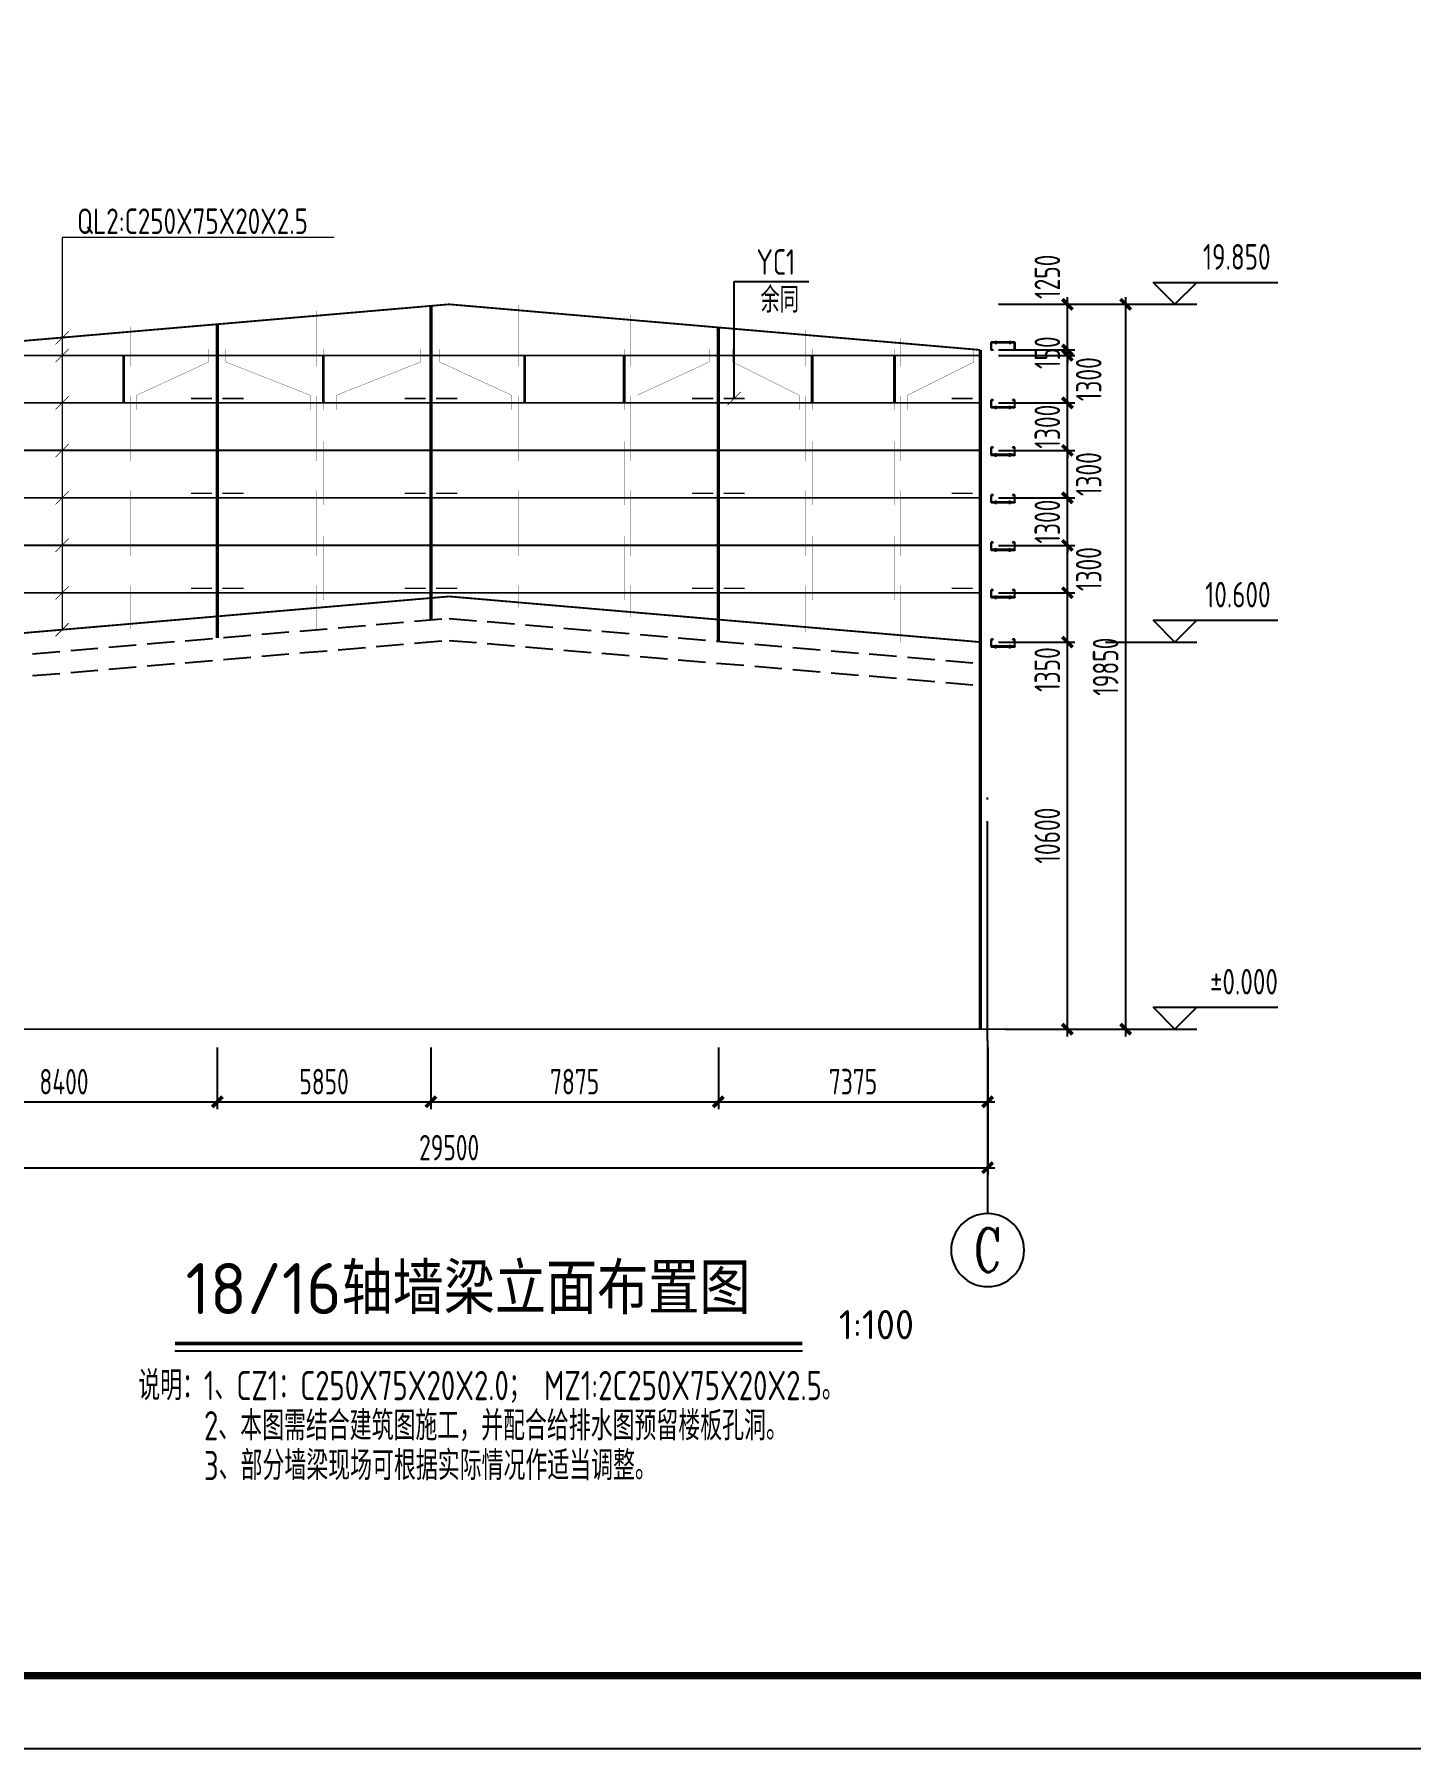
# Model space of a CAD drawing. Extents: x -3102990 to -851544, y -5293060 to -2540151.
# Drawn here: x -1555060 to -1536209, y -2672902 to -2649427 of the extents above; entities that cross this region are included whole.
import ezdxf
from ezdxf.enums import TextEntityAlignment as Align

# ---------------------------------------------------------------- set-up
doc = ezdxf.new("R2010")
doc.units = 0
doc.header["$LTSCALE"] = 1000
doc.header["$PDMODE"] = 1
doc.linetypes.add('DASH', pattern=[0.35, 0.25, -0.1])
doc.linetypes.add('DOTE', pattern=[2.42, 2, -0.2, 0.02, -0.2])
doc.layers.get('0').update_dxf_attribs({"linetype": 'CONTINUOUS'})
doc.layers.get('Defpoints').update_dxf_attribs({"linetype": 'CONTINUOUS'})
for name, color, linetype in [('AXIS', 253, 'DOTE'), ('COLU', 7, 'CONTINUOUS'), ('DIM', 3, 'CONTINUOUS'), ('NUM', 7, 'CONTINUOUS'), ('PUB_TITLE', 4, 'CONTINUOUS'), ('REIN', 1, 'CONTINUOUS'), ('TEXT', 7, 'CONTINUOUS'), ('THIN', 7, 'CONTINUOUS'), ('檩托', 151, 'CONTINUOUS')]:
    doc.layers.add(name, color=color, linetype=linetype)
doc.layers.add('yichutu', color=7, linetype='CONTINUOUS', true_color=0xffffff, plot=False)
doc.styles.add('TSSD_Axis', font='Complex.shx', dxfattribs={"width": 0.7, "bigfont": 'hztxt.shx'})
doc.styles.add('TSSD_Dimension', font='tssdeng.shx', dxfattribs={"width": 0.7, "bigfont": 'Hztxt.shx'})
doc.styles.add('TSSD_Label', font='tssdeng.shx', dxfattribs={"width": 0.75, "bigfont": 'hztxt.shx'})
doc.styles.add('TSSD_Norm', font='Tssdeng.shx', dxfattribs={"width": 0.75, "bigfont": 'hztxt.shx'})
doc.styles.add('TSSD_Rein', font='Tssdeng.shx', dxfattribs={"width": 0.75, "bigfont": 'hztxt.shx'})
doc.dimstyles.new('TSSD_200_100', dxfattribs={"dimtxt": 350, "dimasz": 100, "dimexe": 100, "dimexo": 250, "dimgap": 100, "dimtad": 1, "dimdec": 0, "dimlfac": 2, "dimzin": 0, "dimdsep": 46, "dimtxsty": 'TSSD_Dimension', "dimblk": 'ARCHTICK', "dimcen": 0, "dimdle": 100, "dimclrt": 7, "dimadec": 0, "dimazin": 0, "dimtfac": 1, "dimtdec": 0, "dimtix": 1, "dimtmove": 2, "dimatfit": 3, "dimfxl": 1, "dimtolj": 1, "dimtzin": 0, "dimarcsym": 0})

# ---------------------------------------------------------------- blocks, each defined once
blk = doc.blocks.new('ts_axno')
at = {"color": 0, "linetype": 'ByBlock', "lineweight": -2}
blk.add_circle((0, 0), 0.5, dxfattribs=at)
at = {"color": 0, "linetype": 'ByBlock', "lineweight": -2, "style": 'TSSD_Axis', "width": 0.7}
blk.add_attdef('A', text='', height=0.6, dxfattribs=at).set_placement((0, 0), align=Align.MIDDLE_CENTER)
blk = doc.blocks.new('_ArchTick')
at = {"color": 0, "const_width": 0.5}
blk.add_lwpolyline([(-0.71, -0.71), (0.71, 0.71)], dxfattribs=at)
blk = doc.blocks.new('*D2395')
at = {"layer": 'Defpoints', "color": 0, "ltscale": 1.5}
for p in [(-1556753, -2663050), (-1552553, -2663050), (-1552553, -2664044)]:
    blk.add_point(p, dxfattribs=at)
at = {"layer": 'DIM', "color": 0, "lineweight": -2, "ltscale": 1.5}
for p, q in [((-1556753, -2663300), (-1556753, -2664144)), ((-1552553, -2663300), (-1552553, -2664144)), ((-1556853, -2664044), (-1552453, -2664044))]:
    blk.add_line(p, q, dxfattribs=at)
at = {"layer": 'DIM', "color": 0, "lineweight": -2, "ltscale": 1.5, "xscale": 100, "yscale": 100, "zscale": 100, "rotation": 180}
blk.add_blockref('_ArchTick', (-1556753, -2664044), dxfattribs=at)
at = {"layer": 'DIM', "color": 0, "lineweight": -2, "ltscale": 1.5, "xscale": 100, "yscale": 100, "zscale": 100}
blk.add_blockref('_ArchTick', (-1552553, -2664044), dxfattribs=at)
at = {"layer": 'DIM', "color": 7, "ltscale": 1.5, "insert": (-1554653, -2663769), "char_height": 350, "attachment_point": 5, "style": 'TSSD_Dimension'}
blk.add_mtext('\\A1;8400', dxfattribs=at)
blk = doc.blocks.new('*D2396')
at = {"layer": 'Defpoints', "color": 0, "ltscale": 1.5}
for p in [(-1552553, -2663050), (-1549628, -2663050), (-1549628, -2664044)]:
    blk.add_point(p, dxfattribs=at)
at = {"layer": 'DIM', "color": 0, "lineweight": -2, "ltscale": 1.5}
for p, q in [((-1552553, -2663300), (-1552553, -2664144)), ((-1549628, -2663300), (-1549628, -2664144)), ((-1552653, -2664044), (-1549528, -2664044))]:
    blk.add_line(p, q, dxfattribs=at)
at = {"layer": 'DIM', "color": 0, "lineweight": -2, "ltscale": 1.5, "xscale": 100, "yscale": 100, "zscale": 100, "rotation": 180}
blk.add_blockref('_ArchTick', (-1552553, -2664044), dxfattribs=at)
at = {"layer": 'DIM', "color": 0, "lineweight": -2, "ltscale": 1.5, "xscale": 100, "yscale": 100, "zscale": 100}
blk.add_blockref('_ArchTick', (-1549628, -2664044), dxfattribs=at)
at = {"layer": 'DIM', "color": 7, "ltscale": 1.5, "insert": (-1551091, -2663769), "char_height": 350, "attachment_point": 5, "style": 'TSSD_Dimension'}
blk.add_mtext('\\A1;5850', dxfattribs=at)
blk = doc.blocks.new('*D2397')
at = {"layer": 'Defpoints', "color": 0, "ltscale": 1.5}
for p in [(-1549628, -2663050), (-1545691, -2663050), (-1545691, -2664044)]:
    blk.add_point(p, dxfattribs=at)
at = {"layer": 'DIM', "color": 0, "lineweight": -2, "ltscale": 1.5}
for p, q in [((-1549628, -2663300), (-1549628, -2664144)), ((-1545691, -2663300), (-1545691, -2664144)), ((-1549728, -2664044), (-1545591, -2664044))]:
    blk.add_line(p, q, dxfattribs=at)
at = {"layer": 'DIM', "color": 0, "lineweight": -2, "ltscale": 1.5, "xscale": 100, "yscale": 100, "zscale": 100, "rotation": 180}
blk.add_blockref('_ArchTick', (-1549628, -2664044), dxfattribs=at)
at = {"layer": 'DIM', "color": 0, "lineweight": -2, "ltscale": 1.5, "xscale": 100, "yscale": 100, "zscale": 100}
blk.add_blockref('_ArchTick', (-1545691, -2664044), dxfattribs=at)
at = {"layer": 'DIM', "color": 7, "ltscale": 1.5, "insert": (-1547660, -2663769), "char_height": 350, "attachment_point": 5, "style": 'TSSD_Dimension'}
blk.add_mtext('\\A1;7875', dxfattribs=at)
blk = doc.blocks.new('*D2398')
at = {"layer": 'Defpoints', "color": 0, "ltscale": 1.5}
for p in [(-1545691, -2663050), (-1542003, -2663050), (-1542003, -2664044)]:
    blk.add_point(p, dxfattribs=at)
at = {"layer": 'DIM', "color": 0, "lineweight": -2, "ltscale": 1.5}
for p, q in [((-1545691, -2663300), (-1545691, -2664144)), ((-1542003, -2663300), (-1542003, -2664144)), ((-1545791, -2664044), (-1541903, -2664044))]:
    blk.add_line(p, q, dxfattribs=at)
at = {"layer": 'DIM', "color": 0, "lineweight": -2, "ltscale": 1.5, "xscale": 100, "yscale": 100, "zscale": 100, "rotation": 180}
blk.add_blockref('_ArchTick', (-1545691, -2664044), dxfattribs=at)
at = {"layer": 'DIM', "color": 0, "lineweight": -2, "ltscale": 1.5, "xscale": 100, "yscale": 100, "zscale": 100}
blk.add_blockref('_ArchTick', (-1542003, -2664044), dxfattribs=at)
at = {"layer": 'DIM', "color": 7, "ltscale": 1.5, "insert": (-1543847, -2663769), "char_height": 350, "attachment_point": 5, "style": 'TSSD_Dimension'}
blk.add_mtext('\\A1;7375', dxfattribs=at)
blk = doc.blocks.new('*D2399')
at = {"layer": 'Defpoints', "color": 0, "ltscale": 1.5}
for p in [(-1556753, -2663050), (-1542003, -2663050), (-1542003, -2664947)]:
    blk.add_point(p, dxfattribs=at)
at = {"layer": 'DIM', "color": 0, "lineweight": -2, "ltscale": 1.5}
for p, q in [((-1556753, -2663300), (-1556753, -2665047)), ((-1542003, -2663300), (-1542003, -2665047)), ((-1556853, -2664947), (-1541903, -2664947))]:
    blk.add_line(p, q, dxfattribs=at)
at = {"layer": 'DIM', "color": 0, "lineweight": -2, "ltscale": 1.5, "xscale": 100, "yscale": 100, "zscale": 100, "rotation": 180}
blk.add_blockref('_ArchTick', (-1556753, -2664947), dxfattribs=at)
at = {"layer": 'DIM', "color": 0, "lineweight": -2, "ltscale": 1.5, "xscale": 100, "yscale": 100, "zscale": 100}
blk.add_blockref('_ArchTick', (-1542003, -2664947), dxfattribs=at)
at = {"layer": 'DIM', "color": 7, "ltscale": 1.5, "insert": (-1549378, -2664672), "char_height": 350, "attachment_point": 5, "style": 'TSSD_Dimension'}
blk.add_mtext('\\A1;29500', dxfattribs=at)
blk = doc.blocks.new('*D2410')
at = {"layer": 'Defpoints', "color": 0, "ltscale": 1.5}
for p in [(-1541720, -2657750), (-1540911, -2657750), (-1541720, -2663050)]:
    blk.add_point(p, dxfattribs=at)
at = {"layer": 'DIM', "color": 0, "lineweight": -2, "ltscale": 1.5}
for p, q in [((-1541470, -2657750), (-1540811, -2657750)), ((-1540911, -2663150), (-1540911, -2657650)), ((-1541470, -2663050), (-1540811, -2663050))]:
    blk.add_line(p, q, dxfattribs=at)
at = {"layer": 'DIM', "color": 0, "lineweight": -2, "ltscale": 1.5, "xscale": 100, "yscale": 100, "zscale": 100}
for p, rotation in [((-1540911, -2657750), 90), ((-1540911, -2663050), 270)]:
    blk.add_blockref('_ArchTick', p, dxfattribs=dict(at, rotation=rotation))
at = {"layer": 'DIM', "color": 7, "ltscale": 1.5, "insert": (-1541186, -2660400), "char_height": 350, "attachment_point": 5, "rotation": 90, "style": 'TSSD_Dimension'}
blk.add_mtext('\\A1;10600', dxfattribs=at)
blk = doc.blocks.new('A$C3B052B7C')
at = {"layer": '檩托'}
for p, q in [((-358, 25), (-315, 25)), ((-358, 16), (-358, 25)), ((-358, 16), (-358, -98)), ((2, 16), (-358, 16)), ((2, 16), (-358, 16)), ((-354, 12), (-2, 12)), ((-354, -93), (-354, 12)), ((-315, 25), (2, 25)), ((-286, 45), (-286, -9)), ((-286, 25, 571), (-286, 12, 571)), ((-71, 45), (-71, -9)), ((-71, 25), (-71, 12)), ((-2, 12), (-2, -93)), ((2, -98), (2, 25)), ((-358, -98), (-326, -98)), ((-326, -93), (-354, -93)), ((-326, -98), (-326, -93)), ((-31, -93), (-31, -98)), ((-2, -93), (-31, -93)), ((-31, -98), (2, -98))]:
    blk.add_line(p, q, dxfattribs=at)
blk = doc.blocks.new('*D2411')
at = {"layer": 'Defpoints', "color": 0, "ltscale": 1.5}
for p in [(-1542103, -2657075), (-1540911, -2657075), (-1542103, -2657750)]:
    blk.add_point(p, dxfattribs=at)
at = {"layer": 'DIM', "color": 0, "lineweight": -2, "ltscale": 1.5}
for p, q in [((-1541853, -2657075), (-1540811, -2657075)), ((-1540911, -2657850), (-1540911, -2656975)), ((-1541853, -2657750), (-1540811, -2657750))]:
    blk.add_line(p, q, dxfattribs=at)
at = {"layer": 'DIM', "color": 0, "lineweight": -2, "ltscale": 1.5, "xscale": 100, "yscale": 100, "zscale": 100}
for p, rotation in [((-1540911, -2657075), 90), ((-1540911, -2657750), 270)]:
    blk.add_blockref('_ArchTick', p, dxfattribs=dict(at, rotation=rotation))
at = {"layer": 'DIM', "color": 7, "ltscale": 1.5, "insert": (-1541186, -2658126), "char_height": 350, "attachment_point": 5, "rotation": 90, "style": 'TSSD_Dimension'}
blk.add_mtext('\\A1;1350', dxfattribs=at)
blk = doc.blocks.new('*D2412')
at = {"layer": 'Defpoints', "color": 0, "ltscale": 1.5}
for p in [(-1542103, -2656425), (-1540911, -2656425), (-1542103, -2657075)]:
    blk.add_point(p, dxfattribs=at)
at = {"layer": 'DIM', "color": 0, "lineweight": -2, "ltscale": 1.5}
for p, q in [((-1541853, -2656425), (-1540811, -2656425)), ((-1540911, -2657175), (-1540911, -2656325)), ((-1541853, -2657075), (-1540811, -2657075))]:
    blk.add_line(p, q, dxfattribs=at)
at = {"layer": 'DIM', "color": 0, "lineweight": -2, "ltscale": 1.5, "xscale": 100, "yscale": 100, "zscale": 100}
for p, rotation in [((-1540911, -2656425), 90), ((-1540911, -2657075), 270)]:
    blk.add_blockref('_ArchTick', p, dxfattribs=dict(at, rotation=rotation))
at = {"layer": 'DIM', "color": 7, "ltscale": 1.5, "insert": (-1540619, -2656750), "char_height": 350, "attachment_point": 5, "rotation": 90, "style": 'TSSD_Dimension'}
blk.add_mtext('\\A1;1300', dxfattribs=at)
blk = doc.blocks.new('*D2413')
at = {"layer": 'Defpoints', "color": 0, "ltscale": 1.5}
for p in [(-1542103, -2655775), (-1540911, -2655775), (-1542103, -2656425)]:
    blk.add_point(p, dxfattribs=at)
at = {"layer": 'DIM', "color": 0, "lineweight": -2, "ltscale": 1.5}
for p, q in [((-1540911, -2655775), (-1540911, -2655675)), ((-1541853, -2655775), (-1540811, -2655775)), ((-1540911, -2656425), (-1540911, -2655775)), ((-1541853, -2656425), (-1540811, -2656425)), ((-1540911, -2656425), (-1540911, -2656525))]:
    blk.add_line(p, q, dxfattribs=at)
at = {"layer": 'DIM', "color": 0, "lineweight": -2, "ltscale": 1.5, "xscale": 100, "yscale": 100, "zscale": 100}
for p, rotation in [((-1540911, -2655775), 270), ((-1540911, -2656425), 90)]:
    blk.add_blockref('_ArchTick', p, dxfattribs=dict(at, rotation=rotation))
at = {"layer": 'DIM', "color": 7, "ltscale": 1.5, "insert": (-1541186, -2656100), "char_height": 350, "attachment_point": 5, "rotation": 90, "style": 'TSSD_Dimension'}
blk.add_mtext('\\A1;1300', dxfattribs=at)
blk = doc.blocks.new('*D2414')
at = {"layer": 'Defpoints', "color": 0, "ltscale": 1.5}
for p in [(-1542103, -2655125), (-1540911, -2655125), (-1542103, -2655775)]:
    blk.add_point(p, dxfattribs=at)
at = {"layer": 'DIM', "color": 0, "lineweight": -2, "ltscale": 1.5}
for p, q in [((-1541853, -2655125), (-1540811, -2655125)), ((-1540911, -2655875), (-1540911, -2655025)), ((-1541853, -2655775), (-1540811, -2655775))]:
    blk.add_line(p, q, dxfattribs=at)
at = {"layer": 'DIM', "color": 0, "lineweight": -2, "ltscale": 1.5, "xscale": 100, "yscale": 100, "zscale": 100}
for p, rotation in [((-1540911, -2655125), 90), ((-1540911, -2655775), 270)]:
    blk.add_blockref('_ArchTick', p, dxfattribs=dict(at, rotation=rotation))
at = {"layer": 'DIM', "color": 7, "ltscale": 1.5, "insert": (-1540619, -2655450), "char_height": 350, "attachment_point": 5, "rotation": 90, "style": 'TSSD_Dimension'}
blk.add_mtext('\\A1;1300', dxfattribs=at)
blk = doc.blocks.new('*D2415')
at = {"layer": 'Defpoints', "color": 0, "ltscale": 1.5}
for p in [(-1542103, -2654475), (-1540911, -2654475), (-1542103, -2655125)]:
    blk.add_point(p, dxfattribs=at)
at = {"layer": 'DIM', "color": 0, "lineweight": -2, "ltscale": 1.5}
for p, q in [((-1541853, -2654475), (-1540811, -2654475)), ((-1540911, -2654475), (-1540911, -2654375)), ((-1540911, -2655125), (-1540911, -2654475)), ((-1541853, -2655125), (-1540811, -2655125)), ((-1540911, -2655125), (-1540911, -2655225))]:
    blk.add_line(p, q, dxfattribs=at)
at = {"layer": 'DIM', "color": 0, "lineweight": -2, "ltscale": 1.5, "xscale": 100, "yscale": 100, "zscale": 100}
for p, rotation in [((-1540911, -2654475), 270), ((-1540911, -2655125), 90)]:
    blk.add_blockref('_ArchTick', p, dxfattribs=dict(at, rotation=rotation))
at = {"layer": 'DIM', "color": 7, "ltscale": 1.5, "insert": (-1541186, -2654800), "char_height": 350, "attachment_point": 5, "rotation": 90, "style": 'TSSD_Dimension'}
blk.add_mtext('\\A1;1300', dxfattribs=at)
blk = doc.blocks.new('*D2416')
at = {"layer": 'Defpoints', "color": 0, "ltscale": 1.5}
for p in [(-1542103, -2653825), (-1540911, -2653825), (-1542103, -2654475)]:
    blk.add_point(p, dxfattribs=at)
at = {"layer": 'DIM', "color": 0, "lineweight": -2, "ltscale": 1.5}
for p, q in [((-1541853, -2653825), (-1540811, -2653825)), ((-1540911, -2654575), (-1540911, -2653725)), ((-1541853, -2654475), (-1540811, -2654475))]:
    blk.add_line(p, q, dxfattribs=at)
at = {"layer": 'DIM', "color": 0, "lineweight": -2, "ltscale": 1.5, "xscale": 100, "yscale": 100, "zscale": 100}
for p, rotation in [((-1540911, -2653825), 90), ((-1540911, -2654475), 270)]:
    blk.add_blockref('_ArchTick', p, dxfattribs=dict(at, rotation=rotation))
at = {"layer": 'DIM', "color": 7, "ltscale": 1.5, "insert": (-1540619, -2654150), "char_height": 350, "attachment_point": 5, "rotation": 90, "style": 'TSSD_Dimension'}
blk.add_mtext('\\A1;1300', dxfattribs=at)
blk = doc.blocks.new('*D2417')
at = {"layer": 'Defpoints', "color": 0, "ltscale": 1.5}
for p in [(-1542103, -2653750), (-1542103, -2653825), (-1540911, -2653750)]:
    blk.add_point(p, dxfattribs=at)
at = {"layer": 'DIM', "color": 0, "lineweight": -2, "ltscale": 1.5}
for p, q in [((-1541853, -2653750), (-1540811, -2653750)), ((-1541853, -2653825), (-1540811, -2653825)), ((-1540911, -2653750), (-1540911, -2653650)), ((-1540911, -2653825), (-1540911, -2653750)), ((-1540911, -2653825), (-1540911, -2653925))]:
    blk.add_line(p, q, dxfattribs=at)
at = {"layer": 'DIM', "color": 0, "lineweight": -2, "ltscale": 1.5, "xscale": 100, "yscale": 100, "zscale": 100}
for p, rotation in [((-1540911, -2653750), 270), ((-1540911, -2653825), 90)]:
    blk.add_blockref('_ArchTick', p, dxfattribs=dict(at, rotation=rotation))
at = {"layer": 'DIM', "color": 7, "ltscale": 1.5, "insert": (-1541186, -2653787), "char_height": 350, "attachment_point": 5, "rotation": 90, "style": 'TSSD_Dimension'}
blk.add_mtext('\\A1;150', dxfattribs=at)
blk = doc.blocks.new('*D2418')
at = {"layer": 'Defpoints', "color": 0, "ltscale": 1.5}
for p in [(-1542103, -2653125), (-1540911, -2653125), (-1542103, -2653750)]:
    blk.add_point(p, dxfattribs=at)
at = {"layer": 'DIM', "color": 0, "lineweight": -2, "ltscale": 1.5}
for p, q in [((-1541853, -2653125), (-1540811, -2653125)), ((-1540911, -2653850), (-1540911, -2653025)), ((-1541853, -2653750), (-1540811, -2653750))]:
    blk.add_line(p, q, dxfattribs=at)
at = {"layer": 'DIM', "color": 0, "lineweight": -2, "ltscale": 1.5, "xscale": 100, "yscale": 100, "zscale": 100}
for p, rotation in [((-1540911, -2653125), 90), ((-1540911, -2653750), 270)]:
    blk.add_blockref('_ArchTick', p, dxfattribs=dict(at, rotation=rotation))
at = {"layer": 'DIM', "color": 7, "ltscale": 1.5, "insert": (-1541186, -2652748), "char_height": 350, "attachment_point": 5, "rotation": 90, "style": 'TSSD_Dimension'}
blk.add_mtext('\\A1;1250', dxfattribs=at)
blk = doc.blocks.new('*D2419')
at = {"layer": 'Defpoints', "color": 0, "ltscale": 1.5}
for p in [(-1542003, -2653125), (-1540113, -2653125), (-1542003, -2663050)]:
    blk.add_point(p, dxfattribs=at)
at = {"layer": 'DIM', "color": 0, "lineweight": -2, "ltscale": 1.5}
for p, q in [((-1541753, -2653125), (-1540013, -2653125)), ((-1540113, -2663150), (-1540113, -2653025)), ((-1541753, -2663050), (-1540013, -2663050))]:
    blk.add_line(p, q, dxfattribs=at)
at = {"layer": 'DIM', "color": 0, "lineweight": -2, "ltscale": 1.5, "xscale": 100, "yscale": 100, "zscale": 100}
for p, rotation in [((-1540113, -2653125), 90), ((-1540113, -2663050), 270)]:
    blk.add_blockref('_ArchTick', p, dxfattribs=dict(at, rotation=rotation))
at = {"layer": 'DIM', "color": 7, "ltscale": 1.5, "insert": (-1540388, -2658087), "char_height": 350, "attachment_point": 5, "rotation": 90, "style": 'TSSD_Dimension'}
blk.add_mtext('\\A1;19850', dxfattribs=at)
blk = doc.blocks.new('A$C16496DF1')
at = {"layer": 'PUB_TITLE'}
blk.add_lwpolyline([(0, 0), (0, 42000), (104100, 42000), (104100, 0)], close=True, dxfattribs=at)
at = {"layer": 'PUB_TITLE', "const_width": 100}
blk.add_lwpolyline([(103100, 1000), (103100, 41000), (713, 41000), (713, 1000), (103100, 1000)], dxfattribs=at)
blk = doc.blocks.new('yct-1041-420-104100-42000-100-2006.0')
at = {"layer": 'yichutu', "color": 7, "true_color": 0xffffff}
blk.add_lwpolyline([(0, 0), (0, 42000), (104100, 42000), (104100, 0)], close=True, dxfattribs=at)

msp = doc.modelspace()

# ---------------------------------------------------------------- linework, layer by layer
at = {"color": 0, "linetype": 'ByBlock'}
for p, q in [((-1545475.35, -2652811.17), (-1544452.62, -2652811.17)), ((-1545475.35, -2654413.64), (-1545475.35, -2652811.17))]:
    msp.add_line(p, q, dxfattribs=at)
at = {"linetype": 'DASH', "ltscale": 1.5}
for points in [[(-1556653.42, -2658041.41), (-1549378.41, -2657424.88), (-1542103.42, -2658041.43)], [(-1556653.42, -2658342.48), (-1549378.41, -2657725.96), (-1542103.42, -2658342.5)]]:
    msp.add_lwpolyline(points, dxfattribs=at)
at = {"layer": 'AXIS', "ltscale": 1.5}
msp.add_line((-1542003.42, -2663203.39), (-1542003.42, -2659878.04), dxfattribs=at)
at = {"layer": 'COLU', "linetype": 'ByBlock', "const_width": 45}
for points in [[(-1549628.42, -2657446.07), (-1549628.42, -2653146.34)], [(-1552553.42, -2657693.95), (-1552553.42, -2653397.63)], [(-1545690.92, -2657737.39), (-1545690.92, -2653441.66)], [(-1542103.42, -2663049.86), (-1542103.42, -2653749.86)]]:
    msp.add_lwpolyline(points, dxfattribs=at)
at = {"layer": 'NUM', "ltscale": 1.5}
msp.add_line((-1542003.42, -2663203.39), (-1542003.42, -2665575.69), dxfattribs=at)
at = {"layer": 'NUM', "color": 0, "linetype": 'ByBlock', "const_width": 50}
msp.add_lwpolyline([(-1553133.08, -2667354.13), (-1544540.52, -2667354.13)], dxfattribs=at)
at = {"layer": 'NUM', "color": 0, "linetype": 'ByBlock'}
msp.add_lwpolyline([(-1553133.08, -2667454.13), (-1544540.52, -2667454.13)], dxfattribs=at)
at = {"layer": 'REIN', "color": 0, "lineweight": 5, "const_width": 25, "elevation": 0}
msp.add_lwpolyline([(-1556653.42, -2653749.86), (-1549378.42, -2653124.86), (-1542103.42, -2653749.86)], dxfattribs=at)
at = {"layer": 'REIN', "color": 3, "linetype": 'ByBlock'}
for points, const_width in [([(-1548431.12, -2653135.99), (-1548431.12, -2653972.18)], 4), ([(-1551189.12, -2653210.16), (-1551189.12, -2653972.18)], 4), ([(-1546892.78, -2653268.15), (-1546892.78, -2653972.18)], 4), ([(-1553747.85, -2653429.98), (-1553747.85, -2653972.18)], 4), ([(-1544493.54, -2653474.27), (-1544493.54, -2653972.18)], 4), ([(-1543192.62, -2653586.03), (-1543192.62, -2653972.18)], 4), ([(-1553835.34, -2653826.44), (-1553835.34, -2654474.86)], 40), ([(-1553835.34, -2654571.35), (-1553835.34, -2653734.75)], 4), ([(-1552672.29, -2653734.75), (-1552672.29, -2653914.97), (-1553660.37, -2654371.66), (-1553660.37, -2654571.35)], 4), ([(-1552434.54, -2653734.75), (-1552434.54, -2653914.97), (-1551276.6, -2654371.66), (-1551276.6, -2654571.35)], 4), ([(-1551101.63, -2653826.44), (-1551101.63, -2654474.86)], 40), ([(-1551101.63, -2654571.35), (-1551101.63, -2653734.75)], 4), ([(-1549769.48, -2653734.75), (-1549769.48, -2653914.97), (-1550926.66, -2654371.66), (-1550926.66, -2654571.35)], 4), ([(-1549506.69, -2653734.75), (-1549506.69, -2653914.97), (-1548518.61, -2654371.66), (-1548518.61, -2654571.35)], 4), ([(-1548343.64, -2653826.44), (-1548343.64, -2654474.86)], 40), ([(-1548343.64, -2654571.35), (-1548343.64, -2653734.75)], 4), ([(-1546980.26, -2653826.44), (-1546980.26, -2654474.86)], 40), ([(-1546980.26, -2654571.35), (-1546980.26, -2653734.75)], 4), ([(-1545817.22, -2653734.75), (-1545817.22, -2653914.97), (-1546805.29, -2654371.66), (-1546805.29, -2654571.35)], 4), ([(-1545493.1, -2653734.75), (-1545493.1, -2653914.97), (-1544581.03, -2654371.66), (-1544581.03, -2654571.35)], 4), ([(-1544406.06, -2653826.44), (-1544406.06, -2654474.86)], 40), ([(-1544406.06, -2654571.35), (-1544406.06, -2653734.75)], 4), ([(-1543280.11, -2653826.44), (-1543280.11, -2654474.86)], 40), ([(-1543280.11, -2654571.35), (-1543280.11, -2653734.75)], 4), ([(-1542193.07, -2653734.75), (-1542193.07, -2653914.97), (-1543105.14, -2654371.66), (-1543105.14, -2654571.35)], 4), ([(-1553747.85, -2654373.74), (-1553747.85, -2655272.18)], 4), ([(-1551189.12, -2654373.74), (-1551189.12, -2655272.18)], 4), ([(-1548431.12, -2654373.74), (-1548431.12, -2655272.18)], 4), ([(-1546892.78, -2654373.74), (-1546892.78, -2655272.18)], 4), ([(-1544493.54, -2654373.74), (-1544493.54, -2655272.18)], 4), ([(-1543192.62, -2654373.74), (-1543192.62, -2655272.18)], 4), ([(-1553835.34, -2655871.35), (-1553835.34, -2655000.57)], 4), ([(-1551101.63, -2655871.35), (-1551101.63, -2655000.57)], 4), ([(-1548343.64, -2655871.35), (-1548343.64, -2655000.57)], 4), ([(-1546980.26, -2655871.35), (-1546980.26, -2655000.57)], 4), ([(-1544406.06, -2655871.35), (-1544406.06, -2655000.57)], 4), ([(-1543280.11, -2655871.35), (-1543280.11, -2655000.57)], 4), ([(-1553747.85, -2655673.74), (-1553747.85, -2656572.18)], 4), ([(-1551189.12, -2655673.74), (-1551189.12, -2656572.18)], 4), ([(-1548431.12, -2655673.74), (-1548431.12, -2656572.18)], 4), ([(-1546892.78, -2655673.74), (-1546892.78, -2656572.18)], 4), ([(-1544493.54, -2655673.74), (-1544493.54, -2656572.18)], 4), ([(-1543192.62, -2655673.74), (-1543192.62, -2656572.18)], 4), ([(-1553835.34, -2657171.35), (-1553835.34, -2656300.57)], 4), ([(-1551101.63, -2657171.35), (-1551101.63, -2656300.57)], 4), ([(-1548343.64, -2657171.35), (-1548343.64, -2656300.57)], 4), ([(-1546980.26, -2657171.35), (-1546980.26, -2656300.57)], 4), ([(-1544406.06, -2657171.35), (-1544406.06, -2656300.57)], 4), ([(-1543280.11, -2657171.35), (-1543280.11, -2656300.57)], 4), ([(-1553747.85, -2656973.74), (-1553747.85, -2657570.5)], 4), ([(-1551189.12, -2656973.74), (-1551189.12, -2657570.5)], 4), ([(-1548431.12, -2656973.74), (-1548431.12, -2657276.5)], 4), ([(-1546892.78, -2656973.74), (-1546892.78, -2657408.66)], 4), ([(-1544493.54, -2656973.74), (-1544493.54, -2657614.78)], 4), ([(-1543192.62, -2656973.74), (-1543192.62, -2657754.99)], 4), ([(-1553747.85, -2657453.87), (-1553747.85, -2657570.5)], 4), ([(-1551189.12, -2657453.87), (-1551189.12, -2657570.5)], 4)]:
    msp.add_lwpolyline(points, dxfattribs=dict(at, const_width=const_width))
at = {"layer": 'REIN', "color": 0, "lineweight": 5, "const_width": 25}
for points in [[(-1556653.42, -2653824.86), (-1542103.42, -2653824.86)], [(-1556653.42, -2654474.86), (-1542103.42, -2654474.86)], [(-1556653.42, -2655124.86), (-1542103.42, -2655124.86)], [(-1556653.42, -2655774.86), (-1542103.42, -2655774.86)], [(-1556653.42, -2656424.86), (-1542103.42, -2656424.86)], [(-1556653.42, -2657074.86), (-1542103.42, -2657074.86)], [(-1556653.42, -2657749.86), (-1549378.42, -2657124.86), (-1542103.42, -2657749.86)], [(-1557202.84, -2663049.86), (-1540872.82, -2663049.86)]]:
    msp.add_lwpolyline(points, dxfattribs=at)
at = {"layer": 'REIN', "color": 2, "linetype": 'DASH', "ltscale": 0.4, "const_width": 20}
for points in [[(-1552913.56, -2654413.64), (-1552624.4, -2654413.64)], [(-1552193.27, -2654413.64), (-1552482.43, -2654413.64)], [(-1549988.56, -2654413.64), (-1549699.4, -2654413.64)], [(-1549268.27, -2654413.64), (-1549557.43, -2654413.64)], [(-1546051.06, -2654413.64), (-1545761.9, -2654413.64)], [(-1545330.77, -2654413.64), (-1545619.93, -2654413.64)], [(-1542208.52, -2654413.64), (-1542497.69, -2654413.64)], [(-1552913.56, -2655713.64), (-1552624.4, -2655713.64)], [(-1552193.27, -2655713.64), (-1552482.43, -2655713.64)], [(-1549988.56, -2655713.64), (-1549699.4, -2655713.64)], [(-1549268.27, -2655713.64), (-1549557.43, -2655713.64)], [(-1546051.06, -2655713.64), (-1545761.9, -2655713.64)], [(-1545330.77, -2655713.64), (-1545619.93, -2655713.64)], [(-1542208.52, -2655713.64), (-1542497.69, -2655713.64)], [(-1552913.56, -2657013.64), (-1552624.4, -2657013.64)], [(-1552193.27, -2657013.64), (-1552482.43, -2657013.64)], [(-1549988.56, -2657013.64), (-1549699.4, -2657013.64)], [(-1549268.27, -2657013.64), (-1549557.43, -2657013.64)], [(-1546051.06, -2657013.64), (-1545761.9, -2657013.64)], [(-1545330.77, -2657013.64), (-1545619.93, -2657013.64)], [(-1542208.52, -2657013.64), (-1542497.69, -2657013.64)]]:
    msp.add_lwpolyline(points, dxfattribs=at)
at = {"layer": 'TEXT', "lineweight": 9}
for p, q in [((-1554678.06, -2652210.66), (-1554678.06, -2657580.16)), ((-1550953.11, -2652210.66), (-1554678.06, -2652210.66))]:
    msp.add_line(p, q, dxfattribs=at)
at = {"layer": 'TEXT', "lineweight": 9, "const_width": 10}
for points in [[(-1554587.84, -2653493.93), (-1554768.28, -2653674.36)], [(-1554587.84, -2653734.65), (-1554768.28, -2653915.08)], [(-1554587.84, -2654384.65), (-1554768.28, -2654565.08)], [(-1545385.14, -2654323.42), (-1545565.57, -2654503.86)], [(-1554587.84, -2655034.65), (-1554768.28, -2655215.08)], [(-1554587.84, -2655684.65), (-1554768.28, -2655865.08)], [(-1554587.84, -2656334.65), (-1554768.28, -2656515.08)], [(-1554587.84, -2656984.65), (-1554768.28, -2657165.08)], [(-1554589.24, -2657491.34), (-1554769.68, -2657671.77)]]:
    msp.add_lwpolyline(points, dxfattribs=at)
at = {"layer": 'THIN'}
for p, q in [((-1539438.77, -2653124.86), (-1539738.77, -2652824.86)), ((-1539738.77, -2652824.86), (-1539138.77, -2652824.86)), ((-1539438.77, -2653124.86), (-1539138.77, -2652824.86)), ((-1539138.77, -2652824.86), (-1538028.19, -2652824.86)), ((-1540391.38, -2653124.86), (-1539138.77, -2653124.86)), ((-1539438.77, -2653124.86), (-1539438.77, -2653124.86)), ((-1539438.77, -2657749.86), (-1539738.77, -2657449.86)), ((-1539738.77, -2657449.86), (-1539138.77, -2657449.86)), ((-1539438.77, -2657749.86), (-1539138.77, -2657449.86)), ((-1539138.77, -2657449.86), (-1538028.19, -2657449.86)), ((-1540391.38, -2657749.86), (-1539138.77, -2657749.86)), ((-1539438.77, -2657749.86), (-1539438.77, -2657749.86)), ((-1539438.77, -2663049.86), (-1539738.77, -2662749.86)), ((-1539738.77, -2662749.86), (-1539138.77, -2662749.86)), ((-1539438.77, -2663049.86), (-1539138.77, -2662749.86)), ((-1539138.77, -2662749.86), (-1538028.19, -2662749.86)), ((-1540391.38, -2663049.86), (-1539138.77, -2663049.86)), ((-1539438.77, -2663049.86), (-1539438.77, -2663049.86))]:
    msp.add_line(p, q, dxfattribs=at)

# ---------------------------------------------------------------- block references
at = {"ltscale": 1.5}
msp.add_blockref('A$C16496DF1', (-1566897.93, -2672902.4), dxfattribs=at)
at = {"layer": 'NUM'}
ref = msp.add_blockref('ts_axno', (-1542003.42, -2666075.69), dxfattribs=dict(at, xscale=-1000, yscale=1000, zscale=1000))
ref.add_attrib('1', 'C', dxfattribs={"height": 600, "style": 'TSSD_Axis', "width": 0.7}).set_placement((-1542003.42, -2666075.69), align=Align.MIDDLE_CENTER)
at = {"layer": 'REIN', "lineweight": 5, "ltscale": 1.5, "xscale": -0.8999999999068677, "yscale": 0.900000000372529, "zscale": 0.8999999999999999}
msp.add_blockref('A$C3B052B7C', (-1541955.38, -2653664.3), dxfattribs=at)
at = {"layer": 'REIN', "lineweight": 5, "ltscale": 1.5, "xscale": 0.8999999999068677, "yscale": 0.900000000372529, "zscale": 0.8999999999999999, "rotation": 180}
for p in [(-1541955.38, -2654521.22), (-1541955.38, -2655171.22), (-1541955.38, -2655821.22), (-1541955.38, -2656471.22), (-1541955.38, -2657121.22), (-1541955.38, -2657796.22)]:
    msp.add_blockref('A$C3B052B7C', p, dxfattribs=at)
at = {"layer": 'yichutu'}
msp.add_blockref('yct-1041-420-104100-42000-100-2006.0', (-1566897.93, -2672902.4), dxfattribs=at)

# ---------------------------------------------------------------- texts
at = {"layer": 'TEXT', "lineweight": 9, "style": 'TSSD_Rein', "width": 0.75}
msp.add_text('QL2:C250X75X20X2.5', height=350, dxfattribs=at).set_placement((-1554473.7, -2652162.15, 58.52))
at = {"layer": 'TEXT', "style": 'TSSD_Rein', "width": 0.75}
for s, p in [('YC1', (-1545169.38, -2652719.93)), ('余同', (-1545113.14, -2653237.9))]:
    msp.add_text(s, height=350, dxfattribs=at).set_placement(p)
at = {"layer": 'TEXT', "color": 0, "lineweight": 5, "style": 'TSSD_Norm'}
msp.add_text('18/16轴墙梁立面布置图', height=700, dxfattribs=at).set_placement((-1552988.2, -2667162.01), align=Align.BOTTOM_LEFT)
at = {"layer": 'TEXT', "color": 0, "linetype": 'ByBlock', "style": 'TSSD_Norm'}
msp.add_text('1:100', height=400, dxfattribs=at).set_placement((-1544040.52, -2667416.08), align=Align.BOTTOM_LEFT)
at = {"layer": 'TEXT', "lineweight": 5, "style": 'TSSD_Rein', "width": 0.75}
for s, p in [('说明：1、CZ1：C250X75X20X2.0； MZ1:2C250X75X20X2.5。', (-1553635.64, -2668130.32)), ('2、本图需结合建筑图施工，并配合给排水图预留楼板孔洞。', (-1552735.33, -2668679.54)), ('3、部分墙梁现场可根据实际情况作适当调整。', (-1552735.33, -2669225))]:
    msp.add_text(s, height=400, dxfattribs=at).set_placement(p)
at = {"layer": 'THIN', "style": 'TSSD_Label', "width": 0.75}
for s, p in [('19.850', (-1538129.15, -2652754.86)), ('10.600', (-1538129.15, -2657379.86)), ('%%p0.000', (-1538028.19, -2662679.86))]:
    msp.add_text(s, height=350, dxfattribs=at).set_placement(p, align=Align.BOTTOM_RIGHT)

# ---------------------------------------------------------------- dimensions: what is measured, and where the dimension line sits
at = {"layer": 'DIM', "ltscale": 1.5}
for base, p1, p2, picture, middle in [((-1540910.58, -2653124.86), (-1542103.42, -2653749.86), (-1542103.42, -2653124.86), '*D2418', (-1541185.58, -2652748.39)), ((-1540910.58, -2653824.86), (-1542103.42, -2654474.86), (-1542103.42, -2653824.86), '*D2416', (-1540618.92, -2654149.86)), ((-1540910.58, -2655124.86), (-1542103.42, -2655774.86), (-1542103.42, -2655124.86), '*D2414', (-1540618.92, -2655449.86)), ((-1540910.58, -2656424.86), (-1542103.42, -2657074.86), (-1542103.42, -2656424.86), '*D2412', (-1540618.92, -2656749.86)), ((-1540910.58, -2657074.86), (-1542103.42, -2657749.86), (-1542103.42, -2657074.86), '*D2411', (-1541185.58, -2658126.34))]:
    dim = msp.add_linear_dim(base=base, p1=p1, p2=p2, angle=90, dimstyle='TSSD_200_100', dxfattribs=at)
    dim.commit()
    dim.dimension.update_dxf_attribs({"geometry": picture, "text_midpoint": middle, "dimtype": 160})
for base, p1, p2, picture, middle in [((-1540112.96, -2653124.86), (-1542003.42, -2663049.86), (-1542003.42, -2653124.86), '*D2419', (-1540387.96, -2658087.36)), ((-1540910.58, -2653749.86), (-1542103.42, -2653824.86), (-1542103.42, -2653749.86), '*D2417', (-1541185.58, -2653787.36)), ((-1540910.58, -2654474.86), (-1542103.42, -2655124.86), (-1542103.42, -2654474.86), '*D2415', (-1541185.58, -2654799.86)), ((-1540910.58, -2655774.86), (-1542103.42, -2656424.86), (-1542103.42, -2655774.86), '*D2413', (-1541185.58, -2656099.86)), ((-1540910.58, -2657749.86), (-1541719.66, -2663049.86), (-1541719.66, -2657749.86), '*D2410', (-1541185.58, -2660399.86))]:
    dim = msp.add_linear_dim(base=base, p1=p1, p2=p2, angle=90, dimstyle='TSSD_200_100', dxfattribs=at)
    dim.commit()
    dim.dimension.update_dxf_attribs({"geometry": picture, "text_midpoint": middle})
for base, p1, p2, picture, middle in [((-1552553.42, -2664044.45), (-1556753.42, -2663049.86), (-1552553.42, -2663049.86), '*D2395', (-1554653.42, -2663769.45)), ((-1542003.42, -2664947.42), (-1556753.42, -2663049.86), (-1542003.42, -2663049.86), '*D2399', (-1549378.42, -2664672.42)), ((-1549628.42, -2664044.45), (-1552553.42, -2663049.86), (-1549628.42, -2663049.86), '*D2396', (-1551090.92, -2663769.45)), ((-1545690.92, -2664044.45), (-1549628.42, -2663049.86), (-1545690.92, -2663049.86), '*D2397', (-1547659.67, -2663769.45)), ((-1542003.42, -2664044.45), (-1545690.92, -2663049.86), (-1542003.42, -2663049.86), '*D2398', (-1543847.17, -2663769.45))]:
    dim = msp.add_linear_dim(base=base, p1=p1, p2=p2, dimstyle='TSSD_200_100', dxfattribs=at)
    dim.commit()
    dim.dimension.update_dxf_attribs({"geometry": picture, "text_midpoint": middle})

doc.saveas('drawing.dxf')
